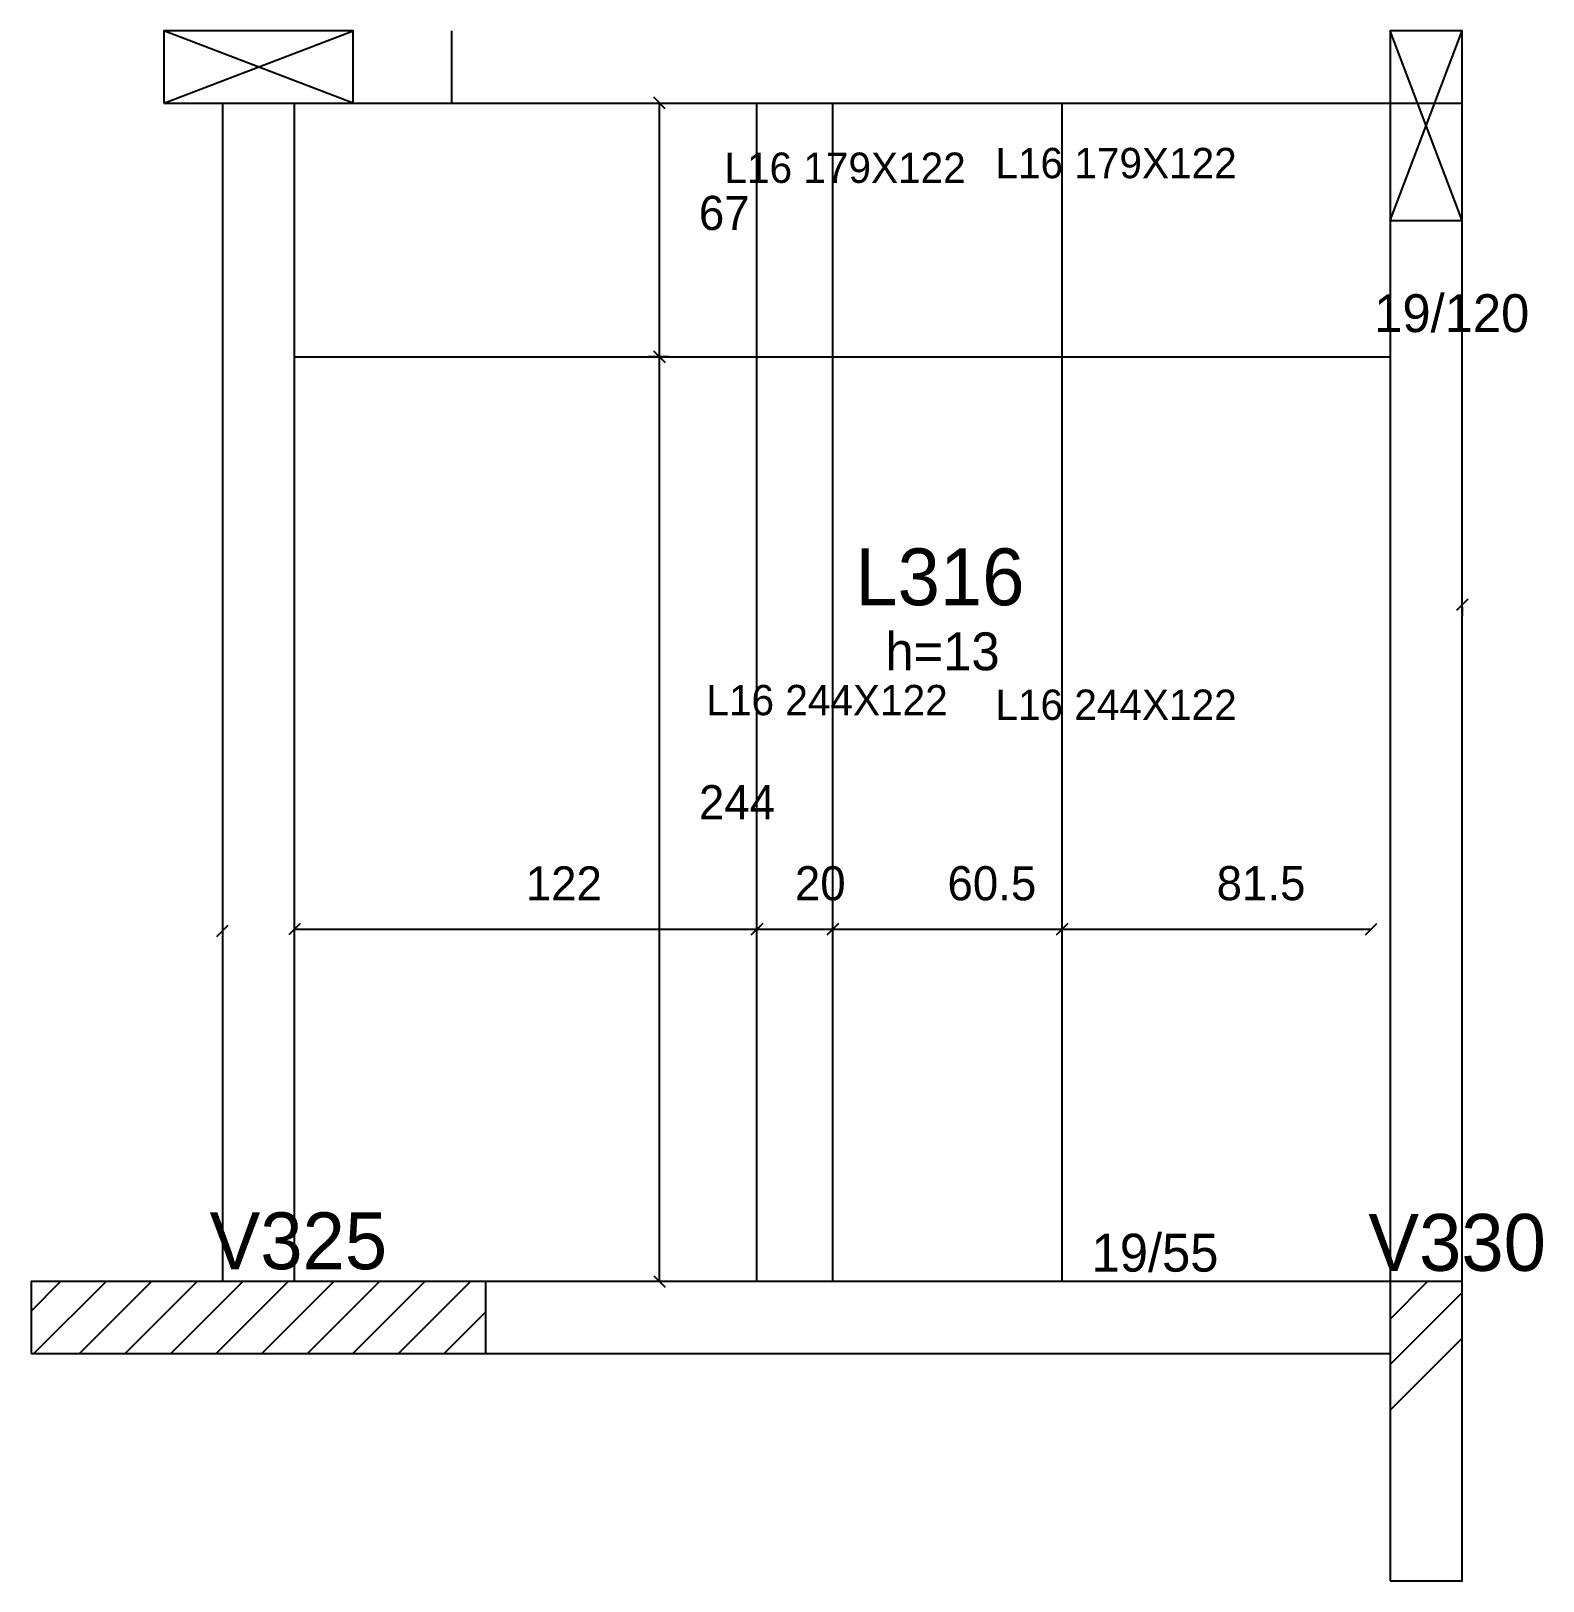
# Model space of a CAD drawing. Header units: metres. Extents: x 5720 to 6118, y 2202 to 2611.
import ezdxf

# ---------------------------------------------------------------- set-up
doc = ezdxf.new("R2010")
doc.units = ezdxf.units.M

msp = doc.modelspace()

# ---------------------------------------------------------------- linework, layer by layer
at = {"layer": '1', "color": 1}
for p, q in [((5804.57, 2591.94), (5754.57, 2610.94)), ((5754.57, 2591.94), (5804.57, 2610.94)), ((6097.07, 2560.94), (6078.07, 2610.94)), ((6078.07, 2560.94), (6097.07, 2610.94))]:
    msp.add_line(p, q, dxfattribs=at)
at = {"layer": '3', "color": 3}
for p, q in [((5830.57, 2591.94), (5830.57, 2610.94)), ((5804.57, 2591.94), (6097.07, 2591.94)), ((5719.57, 2273.18), (5727.32, 2280.94)), ((5720.35, 2261.94), (5739.35, 2280.94)), ((5732.37, 2261.94), (5751.37, 2280.94)), ((5744.39, 2261.94), (5763.39, 2280.94)), ((5756.41, 2261.94), (5775.41, 2280.94)), ((5768.43, 2261.94), (5787.43, 2280.94)), ((5780.45, 2261.94), (5799.45, 2280.94)), ((5792.47, 2261.94), (5811.47, 2280.94)), ((5804.49, 2261.94), (5823.49, 2280.94)), ((5816.51, 2261.94), (5835.51, 2280.94)), ((6078.07, 2271.06), (6087.95, 2280.94)), ((6078.07, 2259.04), (6097.07, 2278.04)), ((5828.53, 2261.94), (5839.57, 2272.97)), ((6078.07, 2247.02), (6097.07, 2266.02))]:
    msp.add_line(p, q, dxfattribs=at)
for points in [[(5770.07, 2591.94), (5770.07, 2280.94)], [(5789.07, 2280.94), (5789.07, 2591.94)], [(6078.07, 2560.94), (6078.07, 2280.94)], [(6097.07, 2280.94), (6097.07, 2560.94)], [(6087.57, 2280.94), (5839.57, 2280.94)], [(5839.57, 2261.94), (6078.07, 2261.94)]]:
    msp.add_lwpolyline(points, dxfattribs=at)
at = {"layer": '7', "color": 7}
for points in [[(5754.57, 2591.94), (5804.57, 2591.94), (5804.57, 2610.94), (5754.57, 2610.94), (5754.57, 2591.94)], [(6078.07, 2560.94), (6097.07, 2560.94), (6097.07, 2610.94), (6078.07, 2610.94), (6078.07, 2560.94)], [(5719.57, 2261.94), (5839.57, 2261.94), (5839.57, 2280.94), (5719.57, 2280.94), (5719.57, 2261.94)], [(6078.07, 2201.94), (6097.07, 2201.94), (6097.07, 2280.94), (6078.07, 2280.94), (6078.07, 2201.94)]]:
    msp.add_lwpolyline(points, dxfattribs=at)
at = {"layer": 'Painéis'}
for p, q in [((5886.83, 2590.44), (5883.83, 2593.44)), ((5883.83, 2526.44), (5886.83, 2523.44)), ((5886.83, 2523.44), (5883.83, 2526.44)), ((6098.57, 2461.02), (6095.57, 2458.02)), ((5768.57, 2371.98), (5771.57, 2374.98)), ((5790.57, 2375.46), (5787.57, 2372.46)), ((5912.57, 2375.46), (5909.57, 2372.46)), ((5909.57, 2372.46), (5912.57, 2375.46)), ((5932.57, 2375.46), (5929.57, 2372.46)), ((5929.57, 2372.46), (5932.57, 2375.46)), ((5993.07, 2375.46), (5990.07, 2372.46)), ((5990.07, 2372.46), (5993.07, 2375.46)), ((6071.57, 2372.46), (6074.57, 2375.46)), ((5883.83, 2282.44), (5886.83, 2279.44))]:
    msp.add_line(p, q, dxfattribs=at)
at = {"layer": 'Painéis', "color": 4}
for p, q in [((5885.33, 2524.94), (5885.33, 2591.94)), ((5887.81, 2524.94), (5882.33, 2524.94)), ((5885.33, 2280.94), (5885.33, 2524.94)), ((6097.07, 2458.87), (6097.07, 2456.52)), ((5789.07, 2373.96), (5911.07, 2373.96)), ((5911.07, 2373.96), (5931.07, 2373.96)), ((5931.07, 2373.96), (5991.57, 2373.96)), ((5991.57, 2373.96), (6073.07, 2373.96)), ((5887.81, 2280.94), (5882.33, 2280.94))]:
    msp.add_line(p, q, dxfattribs=at)
at = {"layer": 'Painéis', "color": 200}
for p, q in [((5911.07, 2280.94), (5911.07, 2591.94)), ((5931.07, 2280.94), (5931.07, 2591.94)), ((5991.57, 2280.94), (5991.57, 2591.94)), ((5789.07, 2524.94), (6078.07, 2524.94))]:
    msp.add_line(p, q, dxfattribs=at)

# ---------------------------------------------------------------- texts
at = {"layer": '3', "color": 3}
for s, p in [('19/120', (6073.89, 2531.49)), ('h=13', (5944.95, 2442.25)), ('19/55', (5999.34, 2283.57))]:
    msp.add_text(s, height=10, dxfattribs=at).set_placement(p)
at = {"layer": '4', "color": 4}
for s, p in [('L316', (5937.01, 2459.41)), ('V325', (5766.67, 2284.2)), ('V330', (6072.34, 2283.78))]:
    msp.add_text(s, height=15, dxfattribs=at).set_placement(p)
at = {"layer": 'AUX00', "color": 7}
for s, p in [('L16^J179X122', (5902.48, 2570.86)), ('L16^J179X122', (5973.96, 2572.09)), ('L16^J244X122', (5897.72, 2430.39)), ('L16^J244X122', (5973.96, 2429.16))]:
    msp.add_text(s, height=8, dxfattribs=at).set_placement(p)
at = {"layer": 'Painéis', "color": 240}
for s, p in [('67', (5895.74, 2558.44)), ('244', (5895.76, 2402.94)), ('122', (5850.07, 2381.51)), ('20', (5921.07, 2381.55)), ('60.5', (5961.32, 2381.56)), ('81.5', (6032.32, 2381.58))]:
    msp.add_text(s, height=9, dxfattribs=at).set_placement(p)

doc.saveas('drawing.dxf')
